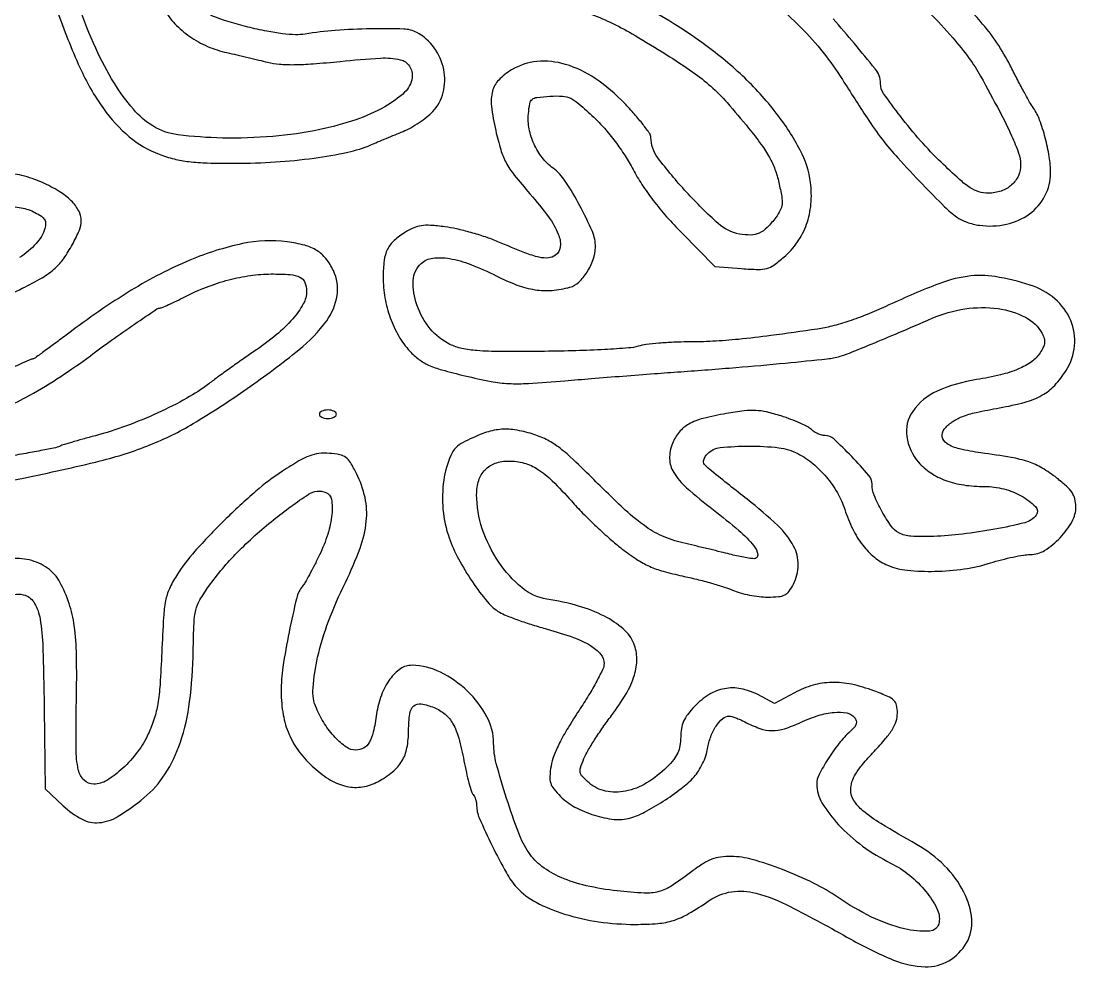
# Model space of a CAD drawing. Extents: x 0 to 2791, y 427 to 2463.
# Drawn here: x 1643.8 to 1892, y 1020 to 1242.5 of the extents above; entities that cross this region are included whole.
import ezdxf

# ---------------------------------------------------------------- set-up
doc = ezdxf.new("R2010")
doc.units = 0

msp = doc.modelspace()

# ---------------------------------------------------------------- linework, layer by layer
for points in [[(1821.158717, 1246.565369, -0.025435), (1827.216258, 1241.028772, -0.026234), (1832.512245, 1235.074879, -0.027728), (1837.051477, 1228.704285, 0.00393), (1842.841597, 1219.700728, 0.018347), (1846.405321, 1214.667, 0.021597), (1850.062269, 1210.289299, 0.006898), (1855.86486, 1204.096939, 0.005867), (1861.084229, 1198.804476, 0.039378), (1863.901163, 1196.422633, 0.071894), (1866.295354, 1195.177273, 0.048502), (1869.291753, 1194.446628, 0.089044), (1875.603171, 1194.669989, 0.105381), (1881.03734, 1197.116212, 0.114535), (1884.688874, 1201.36667, 0.121004), (1886, 1206.705063, 0.039646), (1885.692322, 1210.579293, 0.024734), (1884.751566, 1215.03768, 0.024696), (1883.437038, 1219.187083, 0.061861), (1881.973521, 1222, -0.021363), (1881.078232, 1223.426146, -0.004623), (1879.660603, 1225.96875, -0.004814), (1878.07391, 1228.945308, -0.004587), (1876.518601, 1232, 0.033561), (1873.397664, 1237.340458, 0.030725), (1869.504663, 1242.383608, 0.014118), (1862.920378, 1249.493136, 0.001675)], [(1640.853175, 1107.157465, -0.203274), (1644.788631, 1107.405374, -0.183111), (1647.0274, 1105.518223, -0.085746), (1648.300138, 1101.887129, -0.034044), (1648.962357, 1095.151107, -0.004404), (1649.268161, 1080.677751), (1649.5, 1061.855503), (1653.711277, 1057.927751, 0.065397), (1658.174847, 1054.74138, 0.147345), (1662.21183, 1053.936589, 0.115313), (1666.679837, 1055.444176, 0.032248), (1672.72447, 1059.755008, 0.079689), (1677.746752, 1065.392234, 0.061278), (1681.309959, 1072.838353, 0.049729), (1683.487489, 1082.372276, 0.027273), (1684.333719, 1094.332249, -0.006274), (1684.521945, 1100.899598, -0.048861), (1684.945455, 1103.930193, -0.073263), (1685.905092, 1106.313733, -0.023089), (1688, 1109.545058, -0.039373), (1694.684122, 1117.479717, -0.029129), (1703.209237, 1125.167347, -0.023456), (1711.479543, 1131.180197, -0.241579), (1715.548035, 1131.619941, -0.269108), (1716.845917, 1130.010452, -0.063936), (1716.93607, 1126.429221, -0.050719), (1715.980835, 1121.809032, -0.036483), (1714.03453, 1116.909999, -0.005045), (1712.825879, 1114.477738, -0.006196), (1711.646638, 1112.232754, -0.005211), (1710.614317, 1110.371858, -0.043985), (1710.069814, 1109.584121, 0.1142), (1708.663958, 1106.784046, 0.009417), (1706.87852, 1098.764382, 0.013446), (1705.439634, 1090.546572, 0.037513), (1705.021962, 1084.711275, 0.041825), (1705.493623, 1079.312101, 0.059652), (1706.867837, 1074.705364, 0.060951), (1709.262473, 1070.626011, 0.046167), (1712.784035, 1066.806506, 0.049463), (1716.659784, 1063.951757, 0.080834), (1720.448806, 1062.461669, 0.092231), (1724.145273, 1062.352856, 0.085076), (1727.748884, 1063.564099, 0.046632), (1731.218787, 1065.873329, 0.087875), (1733.417896, 1068.405583, 0.088115), (1734.609919, 1071.534204, 0.047097), (1735, 1075.666243, -0.032849), (1735.255293, 1079.547892, -0.179136), (1736.221981, 1081.378454, -0.229619), (1737.977352, 1081.88134, -0.05513), (1740.969212, 1081.012753, -0.076677), (1743.574383, 1079.430693, -0.089959), (1745.417167, 1077.209505, -0.062372), (1746.795367, 1073.842646, -0.019347), (1748.019643, 1068.5, 0.008298), (1748.586255, 1065.749621, 0.011115), (1749.196532, 1063.277188, 0.008445), (1749.782985, 1061.246252, 0.105331), (1750.170513, 1060.55, -0.068292), (1750.488704, 1060.065824, -0.034761), (1750.756338, 1059.386985, -0.033745), (1750.939013, 1058.635903, -0.042806), (1751, 1057.924844, 0.104575), (1751.609843, 1055.040903, 0.009997), (1754.667699, 1048.490935, 0.012567), (1758.010851, 1042.0991, 0.057579), (1760.446962, 1038.701631, 0.088723), (1764.975716, 1035.21063, 0.044357), (1771.6848, 1032.444391, 0.040102), (1779.716477, 1030.62929, 0.035159), (1788.29966, 1030.011869, 0.020778), (1793.648783, 1030.226096, 0.057301), (1797.343184, 1030.959825, 0.054647), (1800.872117, 1032.534557, 0.017589), (1805.722404, 1035.603073, -0.111237), (1810.970395, 1037.685138, -0.105895), (1816.704891, 1037.370121, -0.052763), (1824.737112, 1034.242602, -0.009323), (1838.982955, 1026.545227, 0.030057), (1849.06658, 1021.625261, 0.090886), (1856.506698, 1020.019497, 0.143065), (1862.047777, 1021.451556, 0.126948), (1866.251934, 1025.69167, 0.155844), (1867.470967, 1031.158603, 0.095439), (1865.628803, 1037.562279, 0.07987), (1861.069092, 1043.818495, 0.066319), (1854.5, 1048.803412, -0.006504), (1846.068075, 1053.740442, -0.037449), (1841.854389, 1056.733209, -0.078641), (1839.730662, 1059.147755, -0.141899), (1839.001933, 1061.658064, -0.077982), (1839.290874, 1063.506811, -0.059052), (1840.145626, 1065.377202, -0.039282), (1841.74986, 1067.600048, -0.012401), (1844.478108, 1070.658064, 0.01251), (1847.19886, 1073.709011, 0.038938), (1848.810182, 1075.940493, 0.058115), (1849.676431, 1077.822055, 0.077271), (1849.978108, 1079.678151, 0.054092), (1849.788102, 1081.549449, 0.151339), (1849.151991, 1082.687551, 0.089171), (1847.759675, 1083.605453, 0.011742), (1844.462487, 1084.928151, 0.036758), (1839.184116, 1086.471957, 0.058613), (1834.508755, 1086.912585, 0.063542), (1830.137182, 1086.251712, 0.053108), (1825.780422, 1084.496046), (1821.076758, 1081.992093), (1817.116894, 1084.056089, 0.072502), (1813.153208, 1085.4392, 0.094151), (1809.313995, 1085.451626, 0.091714), (1805.662801, 1084.046253, 0.065366), (1802.25, 1081.281417, 0.027276), (1800.661385, 1079.413692, 0.057071), (1799.687899, 1077.775827, 0.063528), (1799.171505, 1076.078615, 0.042143), (1799, 1074.047455, -0.041051), (1798.832454, 1072.010198, -0.067088), (1798.324302, 1070.356294, -0.06087), (1797.355339, 1068.788759, -0.028013), (1795.75, 1066.999443, -0.059931), (1790.987644, 1063.274203, -0.086184), (1786.011274, 1061.331753, -0.102958), (1781.349205, 1061.355008, -0.125702), (1777.453184, 1063.286611, -0.022677), (1775.879559, 1064.769471, -0.141578), (1775.365569, 1065.736707, -0.132669), (1775.429253, 1066.860017, -0.019006), (1776.244648, 1069.036611, -0.033886), (1777.128849, 1070.802609, -0.009543), (1778.742617, 1073.4287, -0.009574), (1780.685053, 1076.334461, -0.009962), (1782.712472, 1079.12492, 0.028361), (1786.147139, 1084.237618, 0.058387), (1788.101845, 1088.636079, 0.076235), (1788.68614, 1092.518545, 0.097785), (1787.977854, 1096.053464, 0.116871), (1785.49119, 1099.497261, 0.059934), (1781.049725, 1102.490401, 0.048702), (1774.965377, 1104.89202, 0.030687), (1767.5, 1106.539999, -0.13593), (1761.619704, 1109.209219, -0.070917), (1756.194171, 1115.236781, -0.066381), (1752.322639, 1123.076235, -0.081719), (1751, 1131.114835, -0.075087), (1751.503183, 1134.44661, -0.116493), (1752.970823, 1136.941593, -0.119916), (1755.363316, 1138.469844, -0.082624), (1758.54966, 1139, -0.067622), (1762.144556, 1138.51158, -0.074608), (1765.349948, 1137.083924, -0.052673), (1768.788455, 1134.341776, -0.016944), (1773.281744, 1129.599639, 0.013534), (1775.938706, 1126.75696, 0.008767), (1779.156281, 1123.608417, 0.008815), (1782.409895, 1120.6412, 0.016479), (1785.161121, 1118.37602, 0.018428), (1788.702724, 1115.852969, 0.039642), (1791.636602, 1114.239087, 0.038037), (1794.863924, 1113.069689, 0.015716), (1799.379377, 1111.963911, -0.008636), (1802.761076, 1111.186349, -0.007966), (1806.206695, 1110.272662, -0.007983), (1809.250295, 1109.36075, -0.026078), (1811.217881, 1108.621911, 0.034796), (1812.966541, 1107.999815, 0.019382), (1815.167401, 1107.476436, 0.019256), (1817.445788, 1107.117621, 0.029433), (1819.442201, 1107, 0.020445), (1822.028581, 1107.105804, 0.095486), (1823.45834, 1107.504837, 0.118697), (1824.478025, 1108.361704, 0.039623), (1825.514407, 1110.027859, 0.116573), (1826.649781, 1114.566038, 0.128539), (1825.563753, 1118.954035, 0.078976), (1821.833821, 1123.800647, 0.022725), (1814.647607, 1130, -0.001081), (1806.288891, 1136.602183, -0.045242), (1804.634067, 1138.178508, -0.272268), (1804.419975, 1139.306196, -0.109054), (1805.288188, 1140.687082, -0.172792), (1808.308296, 1142.146183, -0.026333), (1815.093596, 1142.521108, -0.029684), (1822.064803, 1142.124675, -0.091433), (1826.560787, 1140.741213, -0.052745), (1830.105633, 1138.386863, -0.045272), (1833.283652, 1135.22949, -0.045069), (1835.855159, 1131.53528, -0.051051), (1837.599483, 1127.586981, 0.035683), (1839.466344, 1122.984327, 0.049877), (1841.80954, 1119.21628, 0.056538), (1844.569835, 1116.363745, 0.073405), (1847.681796, 1114.488487, 0.073884), (1852.318871, 1113.312945, 0.030631), (1858.796465, 1113.056706, 0.03009), (1865.71214, 1113.624141, 0.040456), (1871.839094, 1115.012901, -0.012212), (1874.490934, 1115.773564, -0.011675), (1877.216641, 1116.41629, -0.011692), (1879.647925, 1116.870876, -0.040386), (1881.243931, 1117, 0.141858), (1884.615227, 1117.976131, 0.062029), (1888.245564, 1120.957565, 0.061739), (1891.061465, 1124.771288, 0.131879), (1891.962144, 1128.292107, 0.061691), (1891.719718, 1130.076594, 0.08337), (1891.050095, 1131.557709, 0.060295), (1889.754574, 1133.060681, 0.018471), (1887.461504, 1135, 0.032194), (1884.031711, 1137.349999, 0.054122), (1880.859486, 1138.797945, 0.037788), (1876.728656, 1139.82865, 0.008658), (1869.612018, 1140.916366, -0.024242), (1864.578894, 1141.846946, -0.086331), (1861.575529, 1143.129284, -0.208056), (1860.528326, 1144.711161, -0.22027), (1861.003658, 1146.504408, -0.067726), (1862.844771, 1148.195078, -0.060164), (1865.143507, 1149.413524, -0.038184), (1868.497084, 1150.417505, -0.010129), (1873.982742, 1151.496966, 0.022243), (1879.992652, 1152.83155, 0.06213), (1883.983791, 1154.458607, 0.076323), (1886.974521, 1156.796789, 0.047986), (1889.696579, 1160.311402, 0.118583), (1891.663353, 1166.109433, 0.123283), (1890.734768, 1172.077347, 0.116805), (1887.025629, 1177.140616, 0.099044), (1881.22048, 1180.376743, 0.036769), (1872.975219, 1182.373559, 0.077839), (1866.418311, 1182.430821, 0.058362), (1859.033293, 1180.440732, 0.013683), (1847.252652, 1175.359954, -0.013604), (1842.896389, 1173.48036, -0.014931), (1838.576304, 1171.902075, -0.016035), (1834.567208, 1170.71293, -0.028001), (1831.172143, 1170.023689, -0.002884), (1820.198063, 1168.49359, -0.008464), (1812.618825, 1167.61166, -0.011679), (1806.557875, 1167.152852, -0.01305), (1800.70255, 1167, 0.010944), (1797.300905, 1166.925536, 0.010644), (1793.873988, 1166.702263, 0.010601), (1790.872119, 1166.378166, 0.038428), (1788.993398, 1165.986427, -0.052182), (1786.732161, 1165.579347, -0.004906), (1781.091811, 1165.217667, -0.006247), (1774.340036, 1164.935749, -0.004875), (1767, 1164.79269, -0.002995), (1756.521135, 1164.75341, -0.017848), (1751.057279, 1164.960779, -0.0348), (1747.530685, 1165.469265, -0.059158), (1744.715895, 1166.436388, -0.1106), (1740.088519, 1170.09817, -0.085513), (1736.937889, 1175.724805, -0.096559), (1736.086745, 1181.460574, -0.200116), (1737.981706, 1185.483444, -0.155644), (1740.685468, 1186.712839, -0.070919), (1744.608788, 1186.620005, -0.05161), (1749.611989, 1185.244005, -0.025658), (1755.616141, 1182.54236, 0.029005), (1760.478747, 1180.393362, 0.05144), (1764.714581, 1179.2876, 0.057649), (1768.738004, 1179.137092, 0.048679), (1772.935129, 1179.879451, 0.121991), (1775.030273, 1181.065532, 0.0614), (1776.976989, 1183.42307, 0.058586), (1778.395521, 1186.355487, 0.076953), (1778.926912, 1189.277127, 0.108389), (1778.221189, 1192.954125, 0.021613), (1775.302445, 1199.015281, 0.022622), (1771.833952, 1204.83805, 0.088149), (1768.961884, 1207.87006, -0.068471), (1766.425148, 1210.346478, -0.059085), (1764.500796, 1213.537445, -0.059), (1763.373897, 1217.094897, -0.067825), (1763.183655, 1220.649698, -0.022901), (1763.49621, 1223.082585, -0.179518), (1764.061966, 1224.050803, -0.14361), (1765.185464, 1224.527744, -0.013031), (1768.251847, 1224.804867, -0.030986), (1771.204619, 1224.811117, -0.097129), (1773.116719, 1224.315771, -0.067715), (1775.058019, 1223.037333, -0.009986), (1778.544982, 1219.869014, -0.024181), (1781.061707, 1217.247022, -0.018025), (1783.584887, 1214.130135, -0.017898), (1785.900488, 1210.807693, -0.022437), (1787.792333, 1207.564148, 0.025044), (1789.875338, 1204.03524, 0.017812), (1792.540469, 1200.293632, 0.016588), (1795.693327, 1196.455771, 0.014297), (1799.24922, 1192.634845), (1807.000045, 1184.769691), (1813.32527, 1184.261963, 0.012493), (1817.225246, 1184.046801, 0.073104), (1819.259677, 1184.283486, 0.090527), (1820.941215, 1185.079911, 0.024415), (1823.260337, 1186.923716, 0.061026), (1826.462655, 1190.513876, 0.06573), (1828.609108, 1194.685708, 0.063968), (1829.638012, 1199.371362, 0.053223), (1829.546379, 1204.475092, 0.091476), (1827.133176, 1212.093988, 0.042628), (1821.482446, 1220.825269, 0.038695), (1813.519742, 1229.599527, 0.034448), (1804, 1237.418652, 0.015361), (1797.358911, 1241.846427, 0.012035), (1789.901223, 1246.248683, 0.012036)], [(1677.570827, 1245.236381, 0.066502), (1680.03039, 1241.838441, 0.051327), (1683.505922, 1238.857903, 0.049061), (1687.694478, 1236.524495, 0.048671), (1692.268466, 1235.044365, -0.002279), (1694.587392, 1234.525187, -0.001524), (1697.236881, 1233.910802, -0.001534), (1699.801318, 1233.29959, -0.003018), (1701.835809, 1232.795068, 0.042141), (1704.587431, 1232.337209, 0.023001), (1708.01011, 1232.218536, 0.016469), (1712.534063, 1232.418945, 0.006101), (1718.885616, 1232.988338, -0.010103), (1728.404785, 1233.764948, -0.070712), (1733.038357, 1233.393512, -0.19815), (1735.188954, 1231.882679, -0.172215), (1735.809932, 1229.182742, -0.178409), (1734.058272, 1225.71825, -0.059246), (1729.390149, 1222.305918, -0.047097), (1722.573308, 1219.271975, -0.029207), (1714.114181, 1216.965214, -0.031022), (1703.038266, 1215.338782, -0.026233), (1691.203395, 1214.967933, -0.02542), (1680.72242, 1215.723427, -0.108115), (1674.831156, 1217.795334, -0.077737), (1670.255006, 1221.718625, -0.038421), (1665.732805, 1227.919742, -0.03239), (1661.401798, 1236.068393, -0.020844), (1657.410916, 1246, 0.010119)], [(1778.124115, 1244.011322, -0.024334), (1783.014029, 1241.920857, -0.020298), (1788.256708, 1239.102626, -0.007267), (1795.5, 1234.678034, -0.010903), (1801.876927, 1230.457095, -0.030564), (1806.081657, 1227.142168, -0.029961), (1809.896525, 1223.302563, -0.010142), (1814.985924, 1217.284432, -0.01308), (1817.929162, 1213.456987, -0.030609), (1819.871297, 1210.414837, -0.0378), (1821.172018, 1207.589289, -0.033937), (1822.088038, 1204.497209, -0.011346), (1822.753508, 1201.171184, -0.065689), (1822.8314, 1199.385478, -0.097774), (1822.421744, 1197.97429, -0.040991), (1821.367275, 1196.290108, -0.033771), (1819.312254, 1193.893637, -0.091464), (1817.486586, 1192.612157, -0.103344), (1815.462731, 1192.151845, -0.050825), (1812.819473, 1192.374089, -0.137451), (1807.83563, 1194.834859, -0.024274), (1800.350911, 1202.244565, -0.023143), (1793.618659, 1210.308823, -0.163082), (1792.004281, 1215.083877, 0.152964), (1791.711252, 1216.010516, 0.012113), (1790.16532, 1218.112739, 0.01555), (1788.144353, 1220.564388, 0.011267), (1785.75, 1223.17073, 0.051429), (1778.910213, 1228.960671, 0.07833), (1771.894575, 1232.292288, 0.094093), (1765.192296, 1232.960563, 0.115325), (1759.229608, 1230.998559, 0.061758), (1756.192108, 1228.587722, 0.130819), (1754.719686, 1225.994443, 0.095538), (1754.487175, 1222.46247, 0.023542), (1755.485751, 1216.708647, 0.018315), (1756.663669, 1212.199882, 0.051057), (1757.918339, 1209.183565, 0.044075), (1759.860811, 1206.246404, 0.011014), (1763.545051, 1201.822527, -0.019111), (1767.910858, 1196.404212, -0.061378), (1770.198747, 1192.384291, -0.116539), (1770.679168, 1189.459135, -0.221043), (1769.549596, 1187.412607, -0.135265), (1767.863112, 1186.773041, -0.080917), (1765.709524, 1186.919505, -0.037016), (1762.371813, 1187.964372, -0.005827), (1756, 1190.576377, 0.019031), (1753.074225, 1191.686458, 0.012674), (1749.646875, 1192.743773, 0.012769), (1746.264563, 1193.601468, 0.024277), (1743.5, 1194.088176, 0.014166), (1740.142686, 1194.416193, 0.050959), (1737.99465, 1194.345785, 0.066774), (1736.220005, 1193.858558, 0.037877), (1734.23735, 1192.833877, 0.045396), (1731.58389, 1190.843946, 0.094611), (1730.030015, 1188.791177, 0.084356), (1729.240062, 1186.153335, 0.030674), (1729, 1182.24388, 0.043638), (1729.424928, 1177.384398, 0.043135), (1730.686981, 1172.652757, 0.044615), (1732.684017, 1168.366883, 0.055524), (1735.293657, 1164.833538, 0.043498), (1737.417769, 1162.906567, 0.057374), (1739.664837, 1161.574202, 0.037701), (1742.808937, 1160.443515, 0.008822), (1748.234787, 1159.045281, 0.010963), (1754.388401, 1157.716683, 0.035329), (1758.542919, 1157.215364, 0.028275), (1763.178956, 1157.248164, 0.00517), (1771.734787, 1157.882025, -0.001046), (1777.98287, 1158.396769, -0.000623), (1785.422094, 1158.984652, -0.000624), (1792.83621, 1159.551949, -0.00108), (1799, 1160.002458, 0.002727), (1811.990366, 1160.994956, 0.003749), (1823.655885, 1162.038373, 0.002423), (1833.435209, 1163.034895, 0.044337), (1836.5, 1163.640259, 0.024436), (1838.701285, 1164.400383, 0.002476), (1843.829848, 1166.486372, 0.002842), (1850.318369, 1169.206295, 0.001624), (1858.125046, 1172.561069, -0.06494), (1865.868053, 1174.782755, -0.071865), (1873.651549, 1174.83133, -0.083549), (1880.107342, 1172.806326, -0.15337), (1884.00725, 1168.986453, -0.050675), (1884.490124, 1167.812179, -0.097495), (1884.585752, 1166.803183, -0.086591), (1884.292652, 1165.754882, -0.033677), (1883.551437, 1164.438158, -0.093589), (1881.527912, 1162.337404, -0.055152), (1878.471763, 1160.63876, -0.041428), (1874.240752, 1159.263387, -0.019263), (1868.570584, 1158.15545, 0.066465), (1859.349789, 1155.43213, 0.135821), (1853.577104, 1150.668629, 0.190102), (1852.16506, 1144.775611, 0.146023), (1854.951982, 1138.70747, 0.066683), (1857.80381, 1136.220848, 0.057988), (1861.343761, 1134.431217, 0.0518), (1865.573791, 1133.356852, 0.03632), (1870.479865, 1133, -0.031504), (1872.746276, 1132.857057, -0.030459), (1875.002963, 1132.430364, -0.03092), (1877.156283, 1131.741565, -0.03517), (1879.113845, 1130.815859, -0.06632), (1882.488211, 1128.279917, -0.382881), (1882.616244, 1126.235536, -0.163605), (1879.936236, 1124.48855, -0.019406), (1872.902407, 1122.955954, -0.0137), (1865.249726, 1121.812441, -0.020756), (1858.540642, 1121.278459, -0.021717), (1853.171241, 1121.308046, -0.111068), (1850.314849, 1122.09909, -0.117208), (1848.503294, 1123.703231, -0.0269), (1846.321343, 1127.191959, -0.027696), (1844.517474, 1130.928713, -0.098912), (1844, 1133.518965, 0.178341), (1843.222904, 1135.628354, 0.014758), (1839.23486, 1140.036064, 0.014382), (1834.99082, 1144.209968, 0.18929), (1832.978759, 1145, -0.062782), (1832.174075, 1145.10144, -0.039124), (1831.273108, 1145.409046, -0.038775), (1830.418058, 1145.859347, -0.055847), (1829.75036, 1146.392497, 0.076091), (1828.867247, 1147.041147, 0.014848), (1827.086093, 1147.905778, 0.015455), (1824.92864, 1148.795953, 0.013764), (1822.635934, 1149.588673, 0.018568), (1819.220317, 1150.527471, 0.046758), (1816.667146, 1150.881155, 0.041452), (1813.918875, 1150.774873, 0.01208), (1809.725832, 1150.159717, 0.019373), (1804.282194, 1149.007581, 0.064903), (1800.898229, 1147.667994, 0.093756), (1798.669115, 1145.814978, 0.074539), (1797.053135, 1143.128278, 0.105071), (1796.386675, 1139.533688, 0.132611), (1797.349369, 1136.304508, 0.074211), (1800.391434, 1132.704322, 0.015984), (1806.708562, 1127.5, -0.012595), (1812.692934, 1122.637516, -0.042719), (1816.219999, 1119.057058, -0.143654), (1817.106279, 1117.001871, -0.454508), (1816.228561, 1116.023857, -0.033741), (1815.306278, 1116.098964, -0.008697), (1813.832765, 1116.346001, -0.008812), (1812.158194, 1116.687417, -0.008864), (1810.5, 1117.087019, 0.003353), (1808.528166, 1117.585261, 0.001339), (1805.820202, 1118.242536, 0.001325), (1802.896229, 1118.935764, 0.00167), (1800.185794, 1119.561244, -0.041605), (1795.097331, 1121.172269, -0.055681), (1790.853859, 1123.496156, -0.035165), (1785.973178, 1127.463814, -0.007416), (1778.065478, 1135.096596, 0.007563), (1773.03639, 1139.947987, 0.032015), (1769.805481, 1142.605247, 0.048342), (1766.970072, 1144.25767, 0.037053), (1763.607557, 1145.511756, 0.037904), (1759.500943, 1146.374776, 0.066683), (1756.038195, 1146.368539, 0.059259), (1752.43033, 1145.434416, 0.024178), (1747.796562, 1143.364685, 0.175749), (1744.905702, 1140.288999, 0.06566), (1743.270354, 1134.500823, 0.058705), (1743.083146, 1127.555891, 0.062295), (1744.53434, 1120.902671, 0.039359), (1746.72118, 1115.977488, 0.024606), (1749.998233, 1110.581056, 0.023602), (1753.524607, 1105.865859, 0.087195), (1756.339503, 1103.458522, 0.038604), (1757.982673, 1102.651781, 0.009171), (1760.837816, 1101.574212, 0.009379), (1764.173698, 1100.454702, 0.009136), (1767.578433, 1099.450701, -0.017717), (1773.751396, 1097.514668, -0.051332), (1777.79305, 1095.602455, -0.083213), (1780.13924, 1093.583653, -0.171568), (1780.968575, 1091.342276, -0.115513), (1780.687231, 1090.056666, -0.011468), (1779.252543, 1087.220965, -0.013963), (1777.346546, 1083.886239, -0.010649), (1775.082635, 1080.342276, 0.011747), (1772.492729, 1076.268289, 0.019099), (1770.510964, 1072.679867, 0.022472), (1769.14312, 1069.628784, 0.05507), (1768.496323, 1067.259389, 0.024134), (1768.226787, 1064.778005, 0.091423), (1768.416578, 1063.235182, 0.094054), (1769.140984, 1061.884538, 0.026392), (1770.749167, 1060.096987, 0.074605), (1774.133869, 1057.59548, 0.046519), (1778.696262, 1055.695724, 0.047186), (1783.37396, 1054.71197, 0.098387), (1787.069794, 1055.020017, 0.052021), (1790.50542, 1056.405204, 0.021022), (1794.873187, 1058.95986, 0.021177), (1799.099985, 1061.936882, 0.041406), (1802.143653, 1064.708957, 0.046774), (1803.185315, 1066.062768, 0.029188), (1804.152572, 1067.816689, 0.029111), (1804.913427, 1069.681364, 0.044726), (1805.327323, 1071.374028, -0.052514), (1806.055219, 1074.16229, -0.056939), (1807.335335, 1076.657319, -0.065807), (1808.884365, 1078.426225, -0.183461), (1810.404988, 1078.993839, -0.070344), (1810.989201, 1078.907884, -0.016407), (1811.932294, 1078.596035, -0.016603), (1813.003687, 1078.161433, -0.015605), (1814.066651, 1077.648265, 0.035372), (1817.623906, 1076.101064, 0.082126), (1820.479654, 1075.59419, 0.079906), (1823.394876, 1076.027909, 0.032142), (1827.158921, 1077.494038, -0.032483), (1831.364741, 1079.12895, -0.053803), (1835.094171, 1079.878365, -0.07), (1838.041457, 1079.733925, -0.17406), (1839.874024, 1078.651792, -0.092165), (1840.293823, 1077.899375, -0.156741), (1840.303927, 1077.18556, -0.106036), (1839.868581, 1076.403745, -0.02965), (1838.880073, 1075.401792, 0.043012), (1836.294979, 1072.637737, 0.024806), (1833.659569, 1068.917823, 0.022126), (1831.541083, 1065.239451, 0.120145), (1831, 1063.020165, 0.137036), (1832.234324, 1058.601093, 0.051762), (1836.142024, 1053.441338, 0.04663), (1841.77765, 1048.438479, 0.043147), (1848.385611, 1044.418341, -0.055343), (1852.818423, 1041.571475, -0.050811), (1856.661526, 1037.746776, -0.055073), (1859.252688, 1033.759108, -0.153214), (1859.785779, 1030.5, -0.357682), (1857.499045, 1028.40418, -0.07408), (1851.650888, 1028.949815, -0.052574), (1843.921343, 1031.736086, -0.038299), (1836.022678, 1036.338432, 0.037148), (1830.252573, 1039.718311, 0.02229), (1822.969439, 1042.892853, 0.021713), (1815.849345, 1045.276529, 0.069105), (1810.893802, 1045.983178, 0.03241), (1808.362917, 1045.828234, 0.057047), (1806.329918, 1045.330915, 0.051845), (1804.335396, 1044.348982, 0.02229), (1801.893802, 1042.658266, -0.015803), (1796.903283, 1039.105873, -0.081601), (1793.824487, 1037.715517, -0.079001), (1790.418069, 1037.36114, -0.014294), (1784.056886, 1037.887778, -0.027635), (1776.753336, 1039.114748, -0.046816), (1770.862136, 1041.0361, -0.057241), (1766.360886, 1043.632403, -0.086914), (1763.256929, 1046.89907, -0.055839), (1760.903487, 1051.476376, -0.01306), (1758.044661, 1059.630044, -0.012512), (1755.615716, 1067.887474, -0.065358), (1755, 1072.577699, 0.124097), (1753.417593, 1078.855212, 0.078586), (1748.821589, 1084.892041, 0.077038), (1742.473045, 1089.324098, 0.10918), (1735.800891, 1090.944127, 0.158457), (1733.108626, 1090.130144, 0.083468), (1730.585276, 1087.661432, 0.068634), (1728.591128, 1083.947327, 0.05341), (1727.460434, 1079.5, -0.018951), (1726.683312, 1075.232882, -0.076521), (1725.72726, 1072.773705, -0.136869), (1724.401867, 1071.475031, -0.12646), (1722.55371, 1071, -0.155106), (1720.346717, 1071.701515, -0.050111), (1717.727204, 1073.978961, -0.045727), (1715.221119, 1077.184057, -0.043887), (1713.299813, 1080.834315, -0.118079), (1712.514908, 1085.645521, -0.038273), (1713.598911, 1092.824626, -0.033634), (1716.168032, 1101.321753, -0.024146), (1720.11491, 1110.424187, 0.026106), (1723.576176, 1118.493136, 0.062708), (1725.042394, 1124.818741, 0.07853), (1724.739718, 1130.395478, 0.064112), (1722.75, 1136.03811, 0.019528), (1721.317712, 1138.62225, 0.096518), (1720.203975, 1139.847892, 0.111908), (1718.792721, 1140.474514, 0.03054), (1716.361633, 1140.802043, 0.046659), (1713.895436, 1140.75174, 0.062333), (1711.721665, 1140.224042, 0.042763), (1709.19626, 1139.009957, 0.011098), (1705.361633, 1136.628236, 0.033845), (1699.062452, 1131.882616, 0.016136), (1691.606038, 1124.997447, 0.015983), (1684.721414, 1117.768073, 0.040773), (1680.359097, 1112, 0.036038), (1678.721267, 1108.958491, 0.058435), (1677.840005, 1106.161055, 0.032084), (1677.349104, 1102.232159, 0.004422), (1676.926314, 1094, -0.005714), (1676.515543, 1086.386167, -0.024554), (1675.997303, 1081.876844, -0.037194), (1675.159871, 1078.423044, -0.028916), (1673.761364, 1074.817882, -0.054799), (1671.257959, 1070.616384, -0.04453), (1667.737723, 1066.728732, -0.046349), (1664.008536, 1063.874187, -0.141098), (1660.972406, 1063, -0.194922), (1658.643176, 1063.9439, -0.149115), (1657.301358, 1066.372784, -0.051012), (1656.761065, 1071.41563, -0.006314), (1656.847683, 1082.479152, 0.008585), (1656.883428, 1093.353473, 0.030921), (1656.359253, 1100.264245, 0.045861), (1655.136742, 1105.504736, 0.044275), (1652.969604, 1110.5, 0.114671), (1650.043527, 1113.794971, 0.09606), (1645.774416, 1115.725812, 0.095893), (1641.086362, 1115.9229, 0.113778)], [(1652.356563, 1244.872273, 0.02294), (1657.656572, 1231.544405, 0.048272), (1663.193698, 1221.89224, 0.062997), (1669.296871, 1215.249997, 0.086405), (1676.287513, 1211.159144, 0.0275), (1679.832871, 1210.054307, 0.032194), (1683.296959, 1209.414141, 0.023087), (1687.640557, 1209.099959, 0.006887), (1694.287513, 1209.018426, 0.016148), (1703.650581, 1209.33504, 0.01732), (1712.756065, 1210.255382, 0.018309), (1720.668278, 1211.629742, 0.048873), (1726.122616, 1213.354491, -0.001229), (1727.714056, 1214.030113, -0.00061), (1729.734823, 1214.879242, -0.000606), (1731.831345, 1215.754209, -0.00089), (1733.676781, 1216.517915, 0.029869), (1735.481989, 1217.390637, 0.019503), (1737.455954, 1218.598278, 0.019627), (1739.294785, 1219.931381, 0.035102), (1740.676781, 1221.184966, 0.131506), (1743.134323, 1225.657972, 0.110684), (1743.244982, 1231.078469, 0.106511), (1741.00772, 1236.194011, 0.11367), (1736.903601, 1239.793051, 0.116987), (1733.910715, 1240.591277, 0.010564), (1726.108943, 1240.642764, 0.014785), (1717.748132, 1240.273846, 0.023632), (1710.6528, 1239.411669, -0.050764), (1708.382865, 1239.259958, -0.021935), (1705.358728, 1239.498049, -0.018097), (1701.634902, 1240.09373, -0.010126), (1697.1528, 1241.0728, -0.031985), (1688.464744, 1243.753302, -0.117284)], [(1857.462354, 1244.558969, -0.013297), (1862.982964, 1238.529668, -0.019204), (1866.804822, 1233.768453, -0.033192), (1869.55057, 1229.5, -0.004802), (1874.040785, 1221.195301, -0.014997), (1876.838669, 1215.491866, -0.020786), (1878.493858, 1211.401465, -0.083073), (1878.968617, 1208.75, -0.1068), (1878.428187, 1206.102766, -0.107603), (1876.843688, 1203.922983, -0.100481), (1874.39347, 1202.495354, -0.082002), (1871.39342, 1202, -0.072124), (1869.152627, 1202.324919, -0.072666), (1867.102643, 1203.27272, -0.040029), (1864.567625, 1205.232712, -0.0075), (1860.282753, 1209.25, -0.019784), (1855.417441, 1214.337732, -0.016724), (1850.677453, 1220.080279, -0.011712), (1846.732594, 1225.454776, -0.153631), (1846, 1227.782766, 0.173466), (1844.763574, 1231.239408, 0.00533), (1834.884008, 1243.024033, 0.004666)], [(1638.562664, 1177.202117, 0.019191), (1644.12909, 1179.617979, 0.020844), (1648.762927, 1182.086837, 0.052032), (1651.847318, 1184.36031, 0.054979), (1653.857333, 1186.643788, 0.026793), (1655.91708, 1189.941048, 0.025314), (1657.546514, 1193.278524, 0.101235), (1658, 1195.495345, 0.124818), (1657.401444, 1197.855711, 0.07458), (1655.649154, 1200.181975, 0.057286), (1652.78255, 1202.415407, 0.03141), (1648.838705, 1204.491897, 0.04389), (1644.029551, 1206.161269, 0.061755), (1639.527886, 1206.717937, 0.054903)], [(1640.009816, 1198.935754, -0.047635), (1643.892343, 1198.562003, -0.071643), (1647.100545, 1197.448006, -0.028437), (1648.609453, 1196.555564, -0.106266), (1649.370834, 1195.767363, -0.144091), (1649.617644, 1194.87607, -0.069979), (1649.432605, 1193.698006, -0.11377), (1647.383726, 1190.136874, -0.06073), (1643.480982, 1186.844123, -0.043724)], [(1634.615664, 1132.817531, -0.010943), (1644.37053, 1134.996197, 0.010738), (1662.435675, 1139.0231, 0.034811), (1674.124213, 1142.772331, 0.039786), (1684.336818, 1147.826029, 0.017532), (1697, 1156.016343, 0.017035), (1709.198118, 1165.1599, 0.065669), (1715.724167, 1171.99402, 0.120775), (1718.162961, 1177.913407, 0.149471), (1717.297597, 1183.785291, 0.056384), (1715.555456, 1186.590688, 0.08679), (1713.430097, 1188.489975, 0.074575), (1710.545484, 1189.734346, 0.032015), (1706.420264, 1190.54646, 0.085546), (1695.915362, 1190.122822, 0.046637), (1683.568225, 1186.246668, 0.038787), (1669.755686, 1179.144507, 0.024375), (1654.776916, 1168.870464, -0.002554), (1651.784882, 1166.620179, -0.004035), (1649.193889, 1164.724449, -0.001074), (1646.922781, 1163.098135, -0.156072), (1646.61605, 1163, 0.103496), (1646.295745, 1162.932981, 0.000998), (1644.111442, 1161.971875, 0.003264), (1641.600714, 1160.8415, 0.002102)], [(1633.715009, 1149.726084, 0.071074), (1645.868088, 1154.45901, 0.032638), (1660.131944, 1163.77441, -0.006217), (1665.106602, 1167.411845, -0.005107), (1670.505328, 1171.174749, -0.00137), (1675.782442, 1174.752222, -0.149349), (1676.593464, 1175, 0.103619), (1677.010761, 1175.087418, 0.003567), (1678.539982, 1175.770571, 0.006545), (1680.338651, 1176.618134, 0.004509), (1682.354773, 1177.62322, -0.025591), (1687.474871, 1179.911643, -0.02774), (1692.667616, 1181.596099, -0.028985), (1697.782254, 1182.634258, -0.035016), (1702.668213, 1182.988131, -0.016771), (1707.164478, 1182.847613, -0.097477), (1709.446013, 1182.242824, -0.185144), (1710.593261, 1181.014283, -0.096561), (1711, 1178.927807, -0.128932), (1710.216047, 1175.938166, -0.051427), (1707.750331, 1172.452471, -0.040858), (1703.846203, 1168.661456, -0.023254), (1698.574456, 1164.715626, 0.003612), (1695.920116, 1162.886977, 0.002548), (1692.962496, 1160.795194, 0.002571), (1690.15478, 1158.765985, 0.005412), (1688, 1157.155676, -0.036052), (1682.812338, 1153.752912, -0.019848), (1676.038613, 1150.322553, -0.019222), (1668.598813, 1147.258812, -0.022597), (1661.332668, 1144.955158, 0.002854), (1658.330747, 1144.13231, 0.004105), (1655.683477, 1143.366908, 0.002216), (1653.45503, 1142.691959, 0.063848), (1652.91134, 1142.445205, -0.088494), (1652.332838, 1142.216123, -0.001501), (1648.965792, 1141.542292, -0.003791), (1645.02875, 1140.797642, -0.002507), (1640.495419, 1139.999217, 0.011681)]]:
    msp.add_lwpolyline(points, format="xyb")
msp.add_lwpolyline([(1714, 1150, 0.191087), (1714.151477, 1149.618118, 0.088204), (1714.5875, 1149.29375, 0.068025), (1715.234582, 1149.073693, 0.048028), (1716, 1149, 0.048028), (1716.765418, 1149.073693, 0.068025), (1717.4125, 1149.29375, 0.088204), (1717.848523, 1149.618118, 0.191087), (1718, 1150, 0.191087), (1717.848523, 1150.381882, 0.088204), (1717.4125, 1150.70625, 0.068025), (1716.765418, 1150.926307, 0.048028), (1716, 1151, 0.048028), (1715.234582, 1150.926307, 0.068025), (1714.5875, 1150.70625, 0.088204), (1714.151477, 1150.381882, 0.191087)], format="xyb", close=True)

doc.saveas('drawing.dxf')
